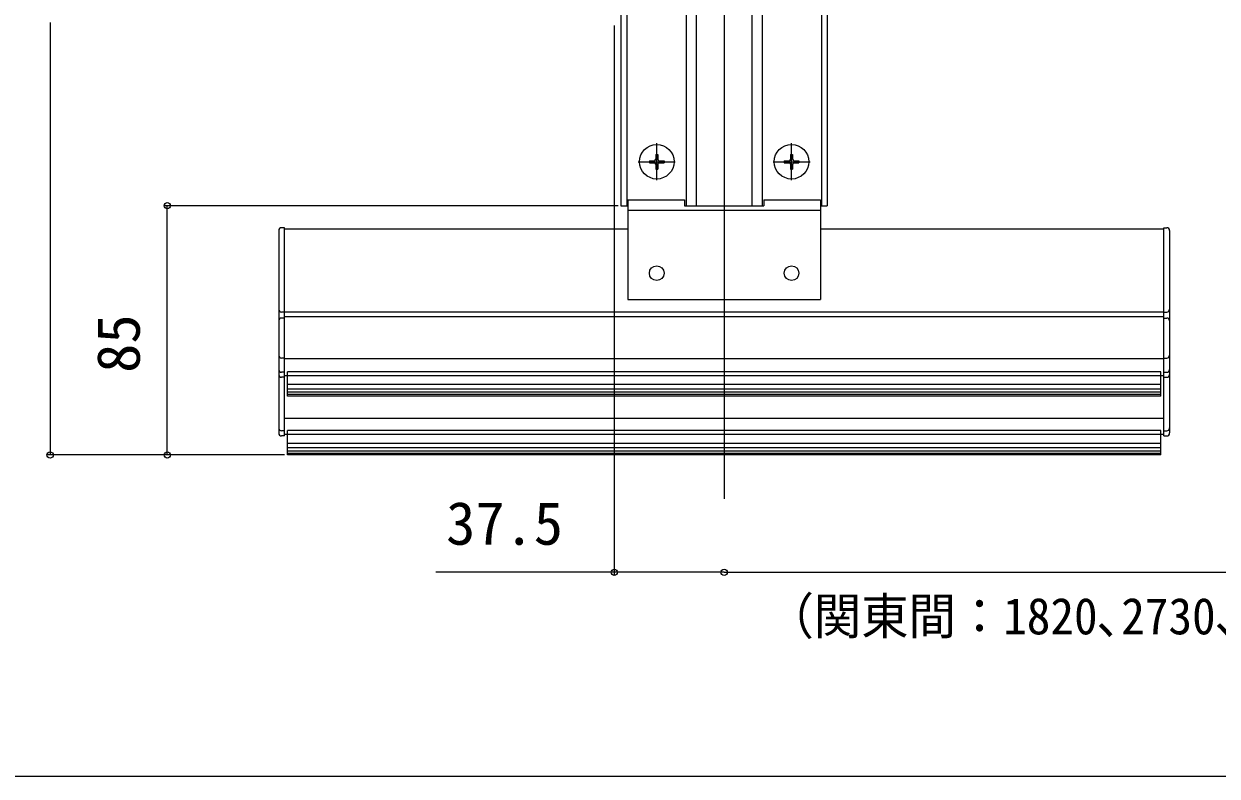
# Model space of a CAD drawing. Units: millimetres, scale not verified. Extents: x -875 to 875, y -1303 to 1296.
# Drawn here: x -527.5 to -120.3, y -1303.3 to -1046.8 of the extents above; entities that cross this region are included whole.
import ezdxf
from ezdxf.enums import TextEntityAlignment as Align

# ---------------------------------------------------------------- set-up
doc = ezdxf.new("R2010")
doc.units = ezdxf.units.MM
doc.header["$LTSCALE"] = 8
for name, color, linetype in [('0-4_YKK_12', 2, 'Continuous'), ('0-5_YKK_13', 4, 'Continuous'), ('0-6_YKK_D', 6, 'Continuous'), ('0-7_YKK_ZWAK', 7, 'Continuous')]:
    doc.layers.add(name, color=color, linetype=linetype)
doc.styles.add('ＭＳ ゴシック', font='')
doc.styles.get('ＭＳ ゴシック').set_extended_font_data('MS Gothic')

msp = doc.modelspace()

# ---------------------------------------------------------------- linework, layer by layer
at = {"layer": '0-4_YKK_12'}
for p, q in [((-288.5, -225.3), (-288.5, -1208.8)), ((-323.7, -1108.8), (-321.4, -1108.8)), ((-255.6, -1108.8), (-253.3, -1108.8)), ((-438.5, -1186.8), (-438.5, -1116.8)), ((-321.4, -1116.8), (-438.5, -1116.8)), ((-138.5, -1116.8), (-255.6, -1116.8)), ((-138.5, -1186.8), (-138.5, -1116.8)), ((-138.5, -1145.076), (-438.5, -1145.076)), ((-138.5, -1146.69), (-438.5, -1146.69)), ((-138.5, -1161.031), (-438.5, -1161.031)), ((-138.5, -1166.8), (-438.5, -1166.8)), ((-138.5, -1181.4), (-438.5, -1181.4)), ((-138.5, -1186.8), (-438.5, -1186.8))]:
    msp.add_line(p, q, dxfattribs=at)
for points in [[(-323.7, -822.3), (-323.7, -1046.3), (-323.7, -1108.8)], [(-321.7, -822.3), (-321.7, -1046.3), (-321.7, -1108.8)], [(-301.5, -822.3), (-301.5, -1046.3), (-301.5, -1108.8)], [(-298, -822.3), (-298, -1046.3), (-298, -1108.8)], [(-279, -822.3), (-279, -1046.3), (-279, -1108.8)], [(-275.5, -822.3), (-275.5, -1046.3), (-275.5, -1108.8)], [(-255.3, -822.3), (-255.3, -1046.3), (-255.3, -1108.8)], [(-253.3, -822.3), (-253.3, -1046.3), (-253.3, -1108.8)]]:
    msp.add_lwpolyline(points, dxfattribs=at)
at = {"layer": '0-5_YKK_13'}
for p, q in [((-311.5, -1100.1), (-311.5, -1087.5)), ((-311.5, -1098.8), (-311.5, -1088.8)), ((-288.5, -1087.298), (-288.5, -1145.264)), ((-265.5, -1100.1), (-265.5, -1087.5)), ((-265.5, -1098.8), (-265.5, -1088.8)), ((-317.8, -1093.8), (-305.2, -1093.8)), ((-316.5, -1093.8), (-306.5, -1093.8)), ((-314, -1093.45), (-314, -1094.15)), ((-314, -1093.45), (-312.35, -1093.45)), ((-314, -1094.15), (-312.35, -1094.15)), ((-311.85, -1091.3), (-311.15, -1091.3)), ((-311.85, -1091.3), (-311.85, -1092.95)), ((-311.85, -1094.65), (-311.85, -1096.3)), ((-311.15, -1091.3), (-311.15, -1092.95)), ((-311.15, -1094.65), (-311.15, -1096.3)), ((-310.65, -1093.45), (-309, -1093.45)), ((-310.65, -1094.15), (-309, -1094.15)), ((-309, -1093.45), (-309, -1094.15)), ((-271.8, -1093.8), (-259.2, -1093.8)), ((-270.5, -1093.8), (-260.5, -1093.8)), ((-268, -1093.45), (-268, -1094.15)), ((-268, -1093.45), (-266.35, -1093.45)), ((-268, -1094.15), (-266.35, -1094.15)), ((-265.85, -1091.3), (-265.15, -1091.3)), ((-265.85, -1091.3), (-265.85, -1092.95)), ((-265.85, -1094.65), (-265.85, -1096.3)), ((-265.15, -1091.3), (-265.15, -1092.95)), ((-265.15, -1094.65), (-265.15, -1096.3)), ((-264.65, -1093.45), (-263, -1093.45)), ((-264.65, -1094.15), (-263, -1094.15)), ((-263, -1093.45), (-263, -1094.15)), ((-311.85, -1096.3), (-311.15, -1096.3)), ((-265.85, -1096.3), (-265.15, -1096.3)), ((-321.4, -1106.8), (-321.4, -1140.8)), ((-321.4, -1106.8), (-302, -1106.8)), ((-302, -1106.8), (-302, -1108.8)), ((-275, -1106.8), (-275, -1108.8)), ((-275, -1106.8), (-255.6, -1106.8)), ((-255.6, -1106.8), (-255.6, -1140.8)), ((-321.4, -1110.3), (-255.6, -1110.3)), ((-302, -1108.8), (-275, -1108.8)), ((-440.5, -1117.3), (-440.5, -1186.3)), ((-438.5, -1116.3), (-439.5, -1116.3)), ((-438.5, -1187.3), (-438.5, -1116.3)), ((-138.5, -1187.3), (-138.5, -1116.3)), ((-138.5, -1116.3), (-137.5, -1116.3)), ((-136.5, -1117.3), (-136.5, -1186.3)), ((-321.4, -1140.8), (-255.6, -1140.8)), ((-438.5, -1145.076), (-439.5, -1145.076)), ((-438.5, -1147.098), (-439.5, -1147.098)), ((-138.5, -1145.076), (-137.5, -1145.076)), ((-138.5, -1147.098), (-137.5, -1147.098)), ((-438.5, -1160.737), (-439.5, -1160.737)), ((-138.5, -1160.737), (-137.5, -1160.737)), ((-438.5, -1165.598), (-439.5, -1165.598)), ((-438.5, -1167.3), (-439.5, -1167.3)), ((-437.5, -1173.768), (-437.5, -1165.422)), ((-139.5, -1165.422), (-437.5, -1165.422)), ((-139.5, -1173.768), (-139.5, -1165.422)), ((-138.5, -1165.598), (-137.5, -1165.598)), ((-138.5, -1167.3), (-137.5, -1167.3)), ((-139.5, -1169.819), (-437.5, -1169.819)), ((-139.5, -1171.301), (-437.5, -1171.301)), ((-139.5, -1172.423), (-437.5, -1172.423)), ((-139.5, -1173.223), (-437.5, -1173.223)), ((-139.5, -1173.768), (-437.5, -1173.768)), ((-438.5, -1185.58), (-439.5, -1185.58)), ((-438.5, -1187.3), (-439.5, -1187.3)), ((-437.5, -1193.8), (-437.5, -1185.454)), ((-139.5, -1185.454), (-437.5, -1185.454)), ((-139.5, -1193.8), (-139.5, -1185.454)), ((-138.5, -1185.58), (-137.5, -1185.58)), ((-138.5, -1187.3), (-137.5, -1187.3)), ((-139.5, -1189.851), (-437.5, -1189.851)), ((-139.5, -1191.333), (-437.5, -1191.333)), ((-139.5, -1192.455), (-437.5, -1192.455)), ((-139.5, -1193.254), (-437.5, -1193.254)), ((-139.5, -1193.8), (-437.5, -1193.8))]:
    msp.add_line(p, q, dxfattribs=at)
for centre, radius in [((-311.5, -1093.8), 5.9), ((-265.5, -1093.8), 5.9), ((-311.5, -1131.8), 2.5), ((-265.5, -1131.8), 2.5)]:
    msp.add_circle(centre, radius, dxfattribs=at)
for centre, radius, start, end in [((-312.35, -1092.95), 0.5, 270, 0), ((-312.35, -1094.65), 0.5, 0, 90), ((-310.65, -1092.95), 0.5, 180, 270), ((-310.65, -1094.65), 0.5, 90, 180), ((-266.35, -1092.95), 0.5, 270, 0), ((-266.35, -1094.65), 0.5, 0, 90), ((-264.65, -1092.95), 0.5, 180, 270), ((-264.65, -1094.65), 0.5, 90, 180), ((-439.5, -1117.3), 1, 90, 180), ((-137.5, -1117.3), 1, 0, 90), ((-439.5, -1144.076), 1, 180, 270), ((-137.5, -1144.076), 1, 270, 0), ((-439.5, -1148.098), 1, 90, 180), ((-137.5, -1148.098), 1, 0, 90), ((-439.5, -1159.737), 1, 180, 270), ((-137.5, -1159.737), 1, 270, 0), ((-439.5, -1164.598), 1, 180, 270), ((-439.5, -1166.3), 1, 180, 270), ((-137.5, -1164.598), 1, 270, 0), ((-137.5, -1166.3), 1, 270, 0), ((-439.5, -1184.58), 1, 180, 270), ((-137.5, -1184.58), 1, 270, 0), ((-439.5, -1186.3), 1, 180, 270), ((-137.5, -1186.3), 1, 270, 0)]:
    msp.add_arc(centre, radius, start, end, dxfattribs=at)
at = {"layer": '0-6_YKK_D'}
for p, q in [((-518.5, -1046.3), (-518.5, -1193.8)), ((-326, -1047.3), (-326, -1234.8)), ((-324.7, -1108.8), (-479.5, -1108.8)), ((-478.5, -1193.8), (-478.5, -1108.8)), ((-438.5, -1193.8), (-519.5, -1193.8)), ((-438.5, -1193.8), (-479.5, -1193.8)), ((-288.5, -1233.8), (711.5, -1233.8))]:
    msp.add_line(p, q, dxfattribs=at)
msp.add_lwpolyline([(-288.5, -1233.8), (-326, -1233.8), (-386.891, -1233.8)], dxfattribs=at)
for centre in [(-478.5, -1108.8), (-518.5, -1193.8), (-478.5, -1193.8), (-326, -1233.8), (-288.5, -1233.8), (-288.5, -1233.8)]:
    msp.add_circle(centre, 1.075, dxfattribs=at)
at = {"layer": '0-7_YKK_ZWAK'}
msp.add_lwpolyline([(-875, -1303.3), (875, -1303.3), (875, 1246.7)], dxfattribs=at)

# ---------------------------------------------------------------- texts
at = {"layer": '0-6_YKK_D', "style": 'ＭＳ ゴシック'}
msp.add_text('85', height=14.66, rotation=90, dxfattribs=at).set_placement((-483.5, -1165.788), align=Align.BOTTOM_LEFT)
msp.add_text('37.5', height=14.66, dxfattribs=at).set_placement((-383.368, -1228.8), align=Align.BOTTOM_LEFT)
at = {"layer": '0-6_YKK_D', "style": 'ＭＳ ゴシック', "width": 0.95}
msp.add_text('（関東間：1820､2730､3640､4550､MM：2000､3000､4000､5000､九州・四国間：1910､2865､3820､4775）', height=12.46, dxfattribs=at).set_placement((-274.009, -1258.697), align=Align.BOTTOM_LEFT)

doc.saveas('drawing.dxf')
